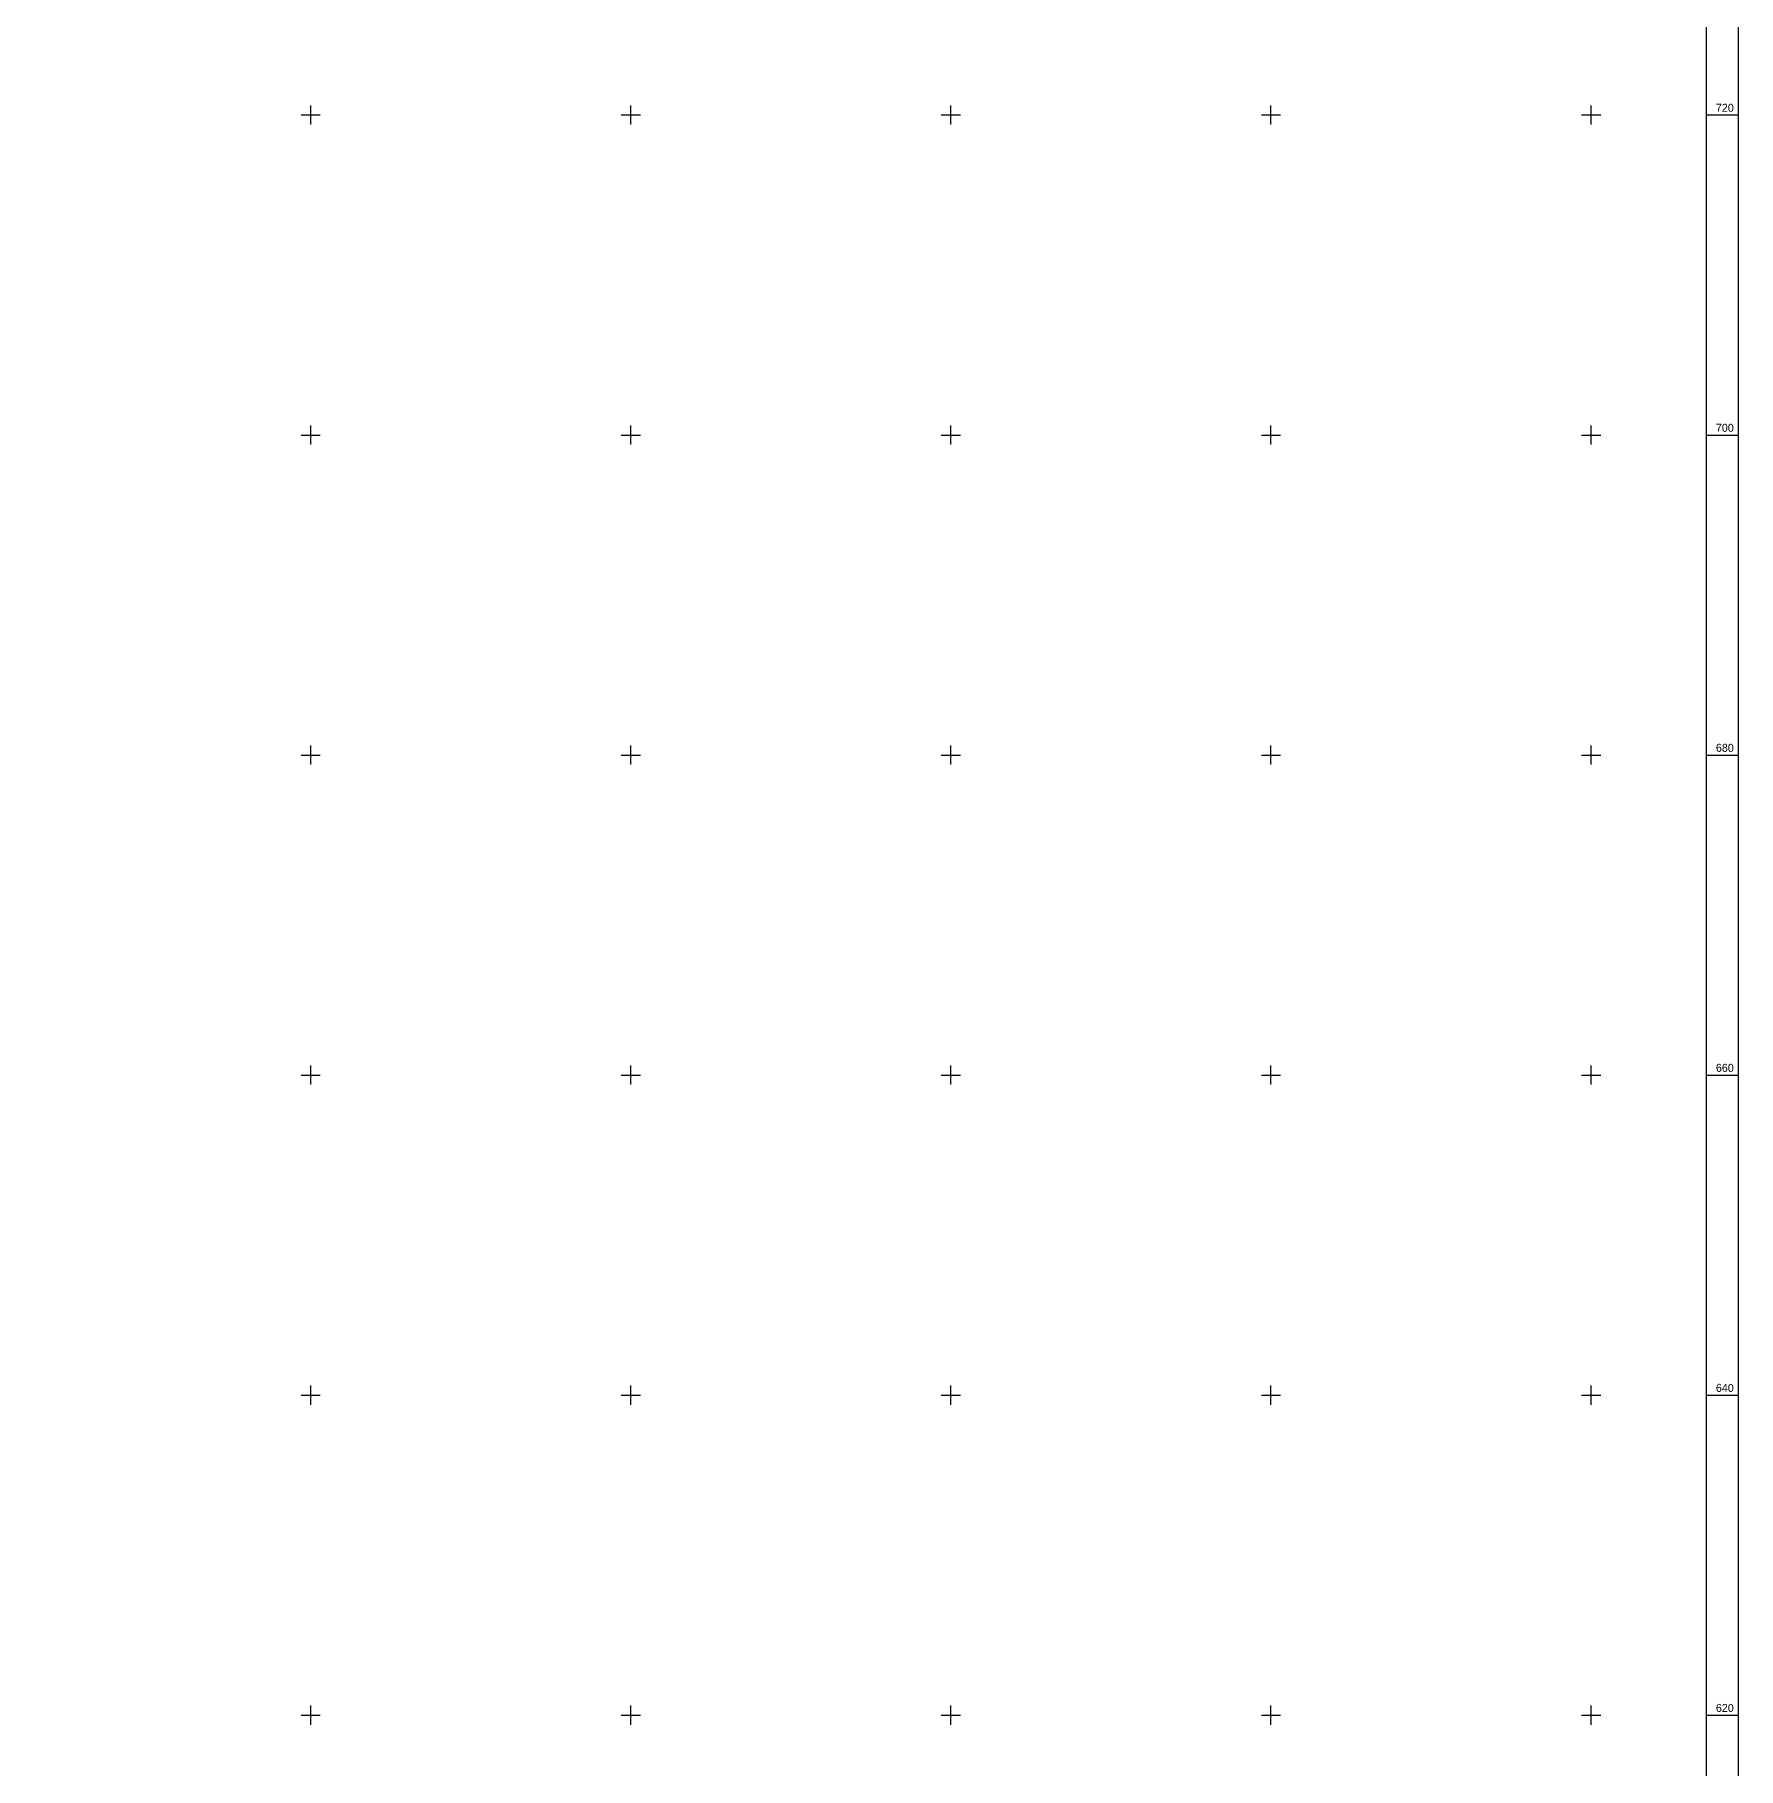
# Model space of a CAD drawing. Extents: x 547747 to 549324, y 1837450 to 1838029.
# Drawn here: x 548282.8 to 548389.2, y 1837616.7 to 1837725 of the extents above; entities that cross this region are included whole.
import ezdxf

# ---------------------------------------------------------------- set-up
doc = ezdxf.new("R2010")
doc.units = 0
doc.layers.add('Level 58', color=7, linetype='Continuous')
doc.layers.add('Level 63', color=7, linetype='Continuous')

msp = doc.modelspace()

# ---------------------------------------------------------------- linework, layer by layer
at = {"layer": 'Level 58'}
msp.add_lwpolyline([(548053.83, 1838019.63), (548387.2, 1838019.63), (548387.2, 1837523.53), (548053.83, 1837523.53)], close=True, dxfattribs=at)
at = {"layer": 'Level 63'}
for p, q in [((548299.4, 1837720), (548300.6, 1837720)), ((548300, 1837719.4), (548300, 1837720.6)), ((548319.4, 1837720), (548320.6, 1837720)), ((548320, 1837719.4), (548320, 1837720.6)), ((548339.4, 1837720), (548340.6, 1837720)), ((548340, 1837719.4), (548340, 1837720.6)), ((548359.4, 1837720), (548360.6, 1837720)), ((548360, 1837719.4), (548360, 1837720.6)), ((548379.4, 1837720), (548380.6, 1837720)), ((548380, 1837719.4), (548380, 1837720.6)), ((548387.2, 1837720), (548389.2, 1837720)), ((548300, 1837699.4), (548300, 1837700.6)), ((548320, 1837699.4), (548320, 1837700.6)), ((548340, 1837699.4), (548340, 1837700.6)), ((548360, 1837699.4), (548360, 1837700.6)), ((548380, 1837699.4), (548380, 1837700.6)), ((548299.4, 1837700), (548300.6, 1837700)), ((548319.4, 1837700), (548320.6, 1837700)), ((548339.4, 1837700), (548340.6, 1837700)), ((548359.4, 1837700), (548360.6, 1837700)), ((548379.4, 1837700), (548380.6, 1837700)), ((548387.2, 1837700), (548389.2, 1837700)), ((548299.4, 1837680), (548300.6, 1837680)), ((548300, 1837679.4), (548300, 1837680.6)), ((548319.4, 1837680), (548320.6, 1837680)), ((548320, 1837679.4), (548320, 1837680.6)), ((548339.4, 1837680), (548340.6, 1837680)), ((548340, 1837679.4), (548340, 1837680.6)), ((548359.4, 1837680), (548360.6, 1837680)), ((548360, 1837679.4), (548360, 1837680.6)), ((548379.4, 1837680), (548380.6, 1837680)), ((548380, 1837679.4), (548380, 1837680.6)), ((548387.2, 1837680), (548389.2, 1837680)), ((548300, 1837659.4), (548300, 1837660.6)), ((548320, 1837659.4), (548320, 1837660.6)), ((548340, 1837659.4), (548340, 1837660.6)), ((548360, 1837659.4), (548360, 1837660.6)), ((548380, 1837659.4), (548380, 1837660.6)), ((548299.4, 1837660), (548300.6, 1837660)), ((548319.4, 1837660), (548320.6, 1837660)), ((548339.4, 1837660), (548340.6, 1837660)), ((548359.4, 1837660), (548360.6, 1837660)), ((548379.4, 1837660), (548380.6, 1837660)), ((548387.2, 1837660), (548389.2, 1837660)), ((548300, 1837639.4), (548300, 1837640.6)), ((548320, 1837639.4), (548320, 1837640.6)), ((548340, 1837639.4), (548340, 1837640.6)), ((548360, 1837639.4), (548360, 1837640.6)), ((548380, 1837639.4), (548380, 1837640.6)), ((548299.4, 1837640), (548300.6, 1837640)), ((548319.4, 1837640), (548320.6, 1837640)), ((548339.4, 1837640), (548340.6, 1837640)), ((548359.4, 1837640), (548360.6, 1837640)), ((548379.4, 1837640), (548380.6, 1837640)), ((548387.2, 1837640), (548389.2, 1837640)), ((548299.4, 1837620), (548300.6, 1837620)), ((548300, 1837619.4), (548300, 1837620.6)), ((548319.4, 1837620), (548320.6, 1837620)), ((548320, 1837619.4), (548320, 1837620.6)), ((548339.4, 1837620), (548340.6, 1837620)), ((548340, 1837619.4), (548340, 1837620.6)), ((548359.4, 1837620), (548360.6, 1837620)), ((548360, 1837619.4), (548360, 1837620.6)), ((548379.4, 1837620), (548380.6, 1837620)), ((548380, 1837619.4), (548380, 1837620.6)), ((548387.2, 1837620), (548389.2, 1837620))]:
    msp.add_line(p, q, dxfattribs=at)
for points in [[(548051.83, 1837521.53), (548051.83, 1838021.63), (548389.2, 1838021.63), (548389.2, 1837521.53)], [(548053.83, 1837523.53), (548053.83, 1838019.63), (548387.2, 1838019.63), (548387.2, 1837523.53)]]:
    msp.add_lwpolyline(points, close=True, dxfattribs=at)

# ---------------------------------------------------------------- texts
for s, p in [('720', (548387.8, 1837720.2)), ('700', (548387.8, 1837700.2)), ('680', (548387.8, 1837680.2)), ('660', (548387.8, 1837660.2)), ('640', (548387.8, 1837640.2)), ('620', (548387.8, 1837620.2))]:
    msp.add_text(s, height=0.5, dxfattribs=at).set_placement(p)

doc.saveas('drawing.dxf')
